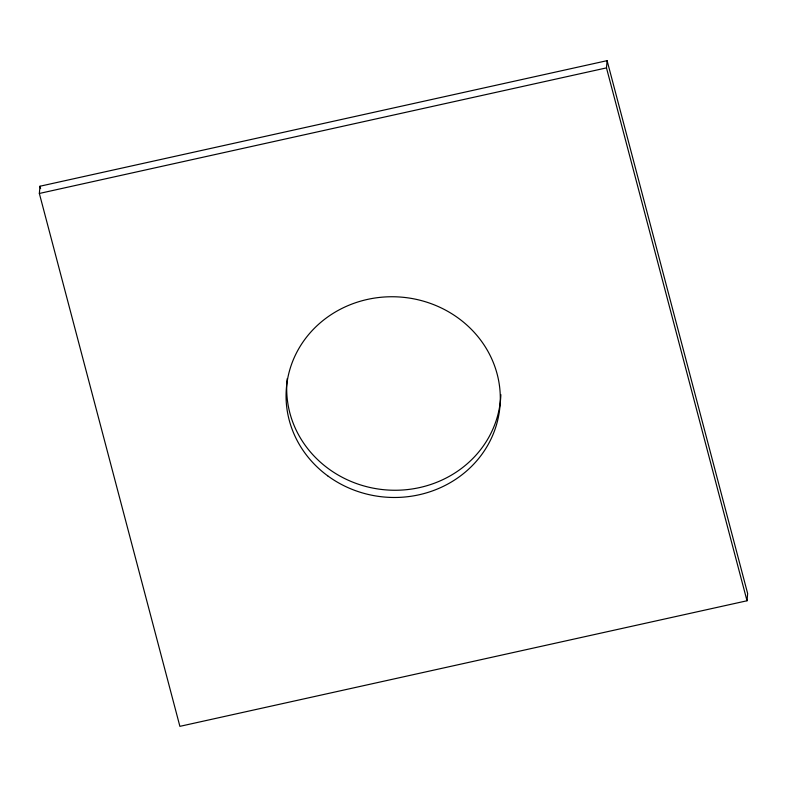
<?xml version="1.0" encoding="UTF-8"?>
<svg xmlns="http://www.w3.org/2000/svg" width="787" height="787" viewBox="0 0 787 787"><rect width="100%" height="100%" fill="white"/><g stroke="black" fill="none" stroke-linecap="round" stroke-linejoin="round"><path stroke-width="1.18" d="M39.35 193.464L39.98 186.234L607.111 60.658L747.65 593.536L747.02 600.766L179.889 726.342L39.35 193.464L606.472 67.889L607.111 60.658M606.472 67.889L747.02 600.766M39.98 186.234L40.609 188.614M500.866 394.631A107.17 100.313 5 0 1 386.476 489.937A107.17 100.313 5 0 1 287.245 378.586M327.707 475.84A107.17 100.313 5 0 0 499.342 411.67A107.17 100.313 5 0 0 352.507 303.831A107.17 100.313 5 0 0 327.707 475.84"/></g></svg>
